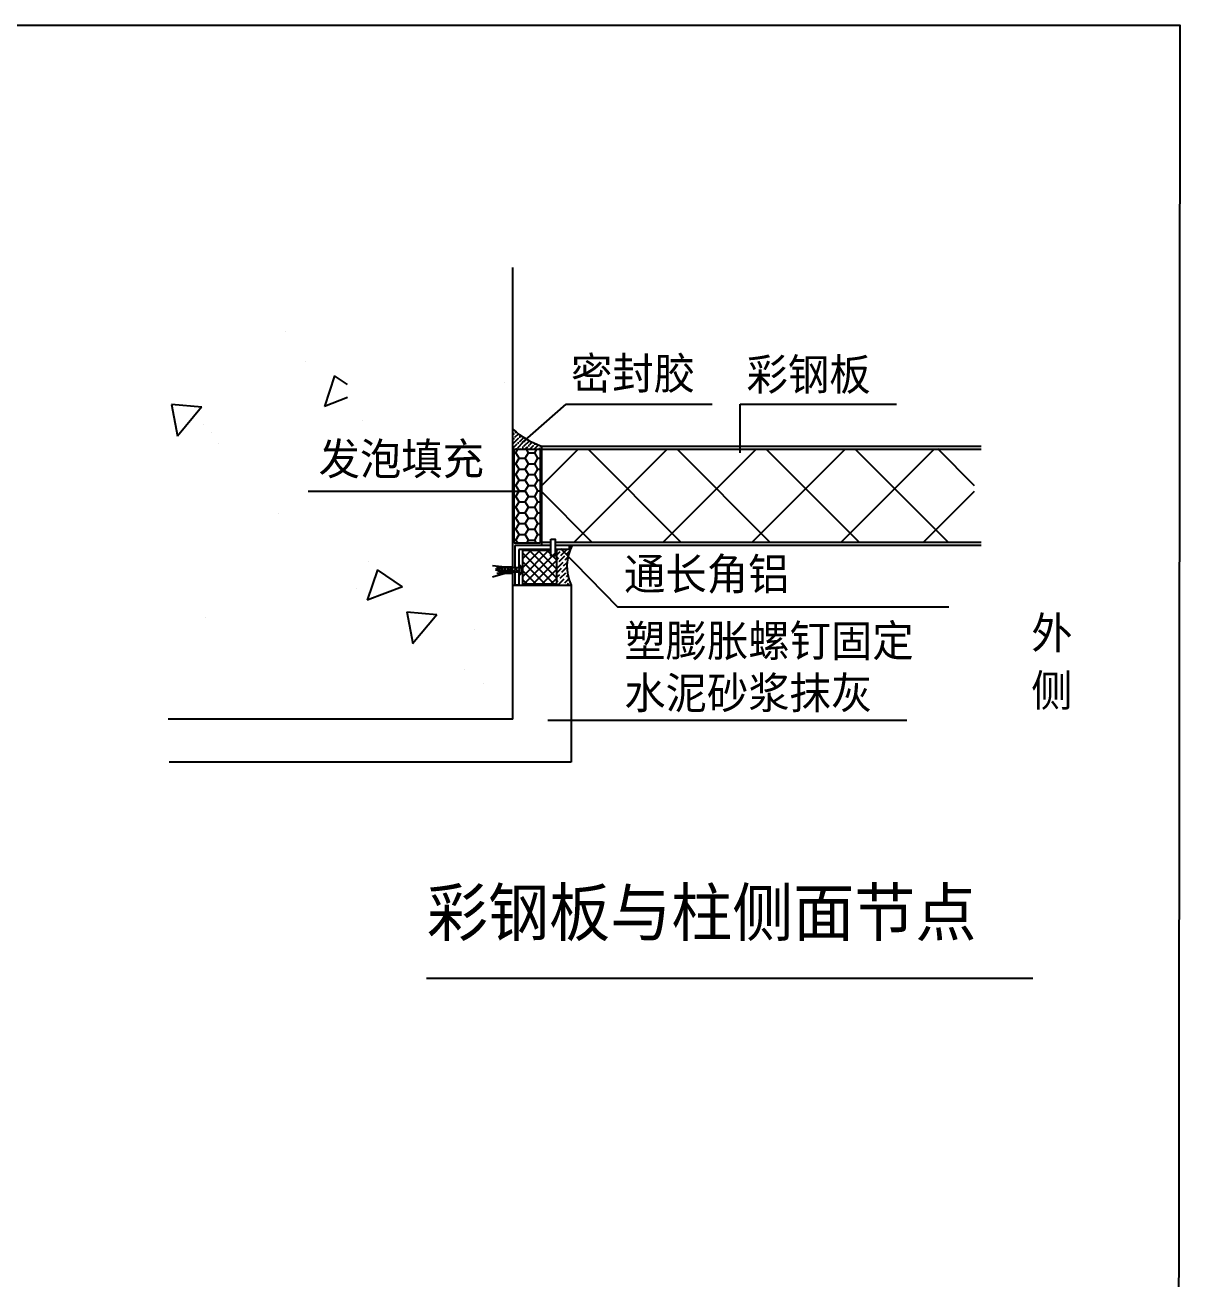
# Model space of a CAD drawing. Header units: metres. Extents: x 668 to 19365, y -2607 to 19100.
# Drawn here: x 12357 to 19365, y 11495 to 19100 of the extents above; entities that cross this region are included whole.
import ezdxf

# ---------------------------------------------------------------- set-up
doc = ezdxf.new("R2010")
doc.units = ezdxf.units.M
doc.layers.add('Layer3', color=252, linetype='Continuous')
doc.layers.add('层60', color=4, linetype='Continuous')

msp = doc.modelspace()

# ---------------------------------------------------------------- hatches: boundary and pattern name
at = {"layer": 'Layer3'}
h = msp.add_hatch(dxfattribs=at)
h.set_pattern_fill('ANSI36', scale=6.02)
h.paths.add_polyline_path([(15316.94, 16650.23), (15316.94, 16527.9), (15490.67, 16527.9), (15490.67, 16546.89, -0.1)])
h = msp.add_hatch(dxfattribs=at)
h.set_pattern_fill('HONEY', scale=12.03)
h.paths.add_polyline_path([(15482.15, 16527.9), (15325.07, 16527.9), (15325.07, 15957.94), (15482.15, 15957.94)])
h = msp.add_hatch(dxfattribs=at)
h.set_pattern_fill('ANSI37', scale=12.03)
h.paths.add_polyline_path([(15581.89, 15914.33), (15573.74, 15914.33), (15573.74, 15904), (15548.17, 15904), (15548.17, 15914.33), (15377.98, 15914.33), (15377.98, 15708.24), (15581.89, 15708.24)])

# ---------------------------------------------------------------- linework, layer by layer
for p, q in [((15316.94, 15807.65), (15316.94, 17630.32)), ((15490.67, 16546.89), (15490.67, 15945.36)), ((15490.67, 16546.89), (18158.11, 16546.89)), ((15490.67, 16527.71), (18158.11, 16527.71)), ((15548.17, 15943.4), (15328.97, 15943.4)), ((15328.97, 15943.4), (15328.97, 15807.65)), ((15353.03, 15919.34), (15353.03, 15812.06)), ((15548.17, 15919.34), (15353.03, 15919.34)), ((15490.67, 15964.55), (15548.17, 15964.55)), ((15490.67, 15945.36), (15548.17, 15945.36)), ((15573.74, 15964.55), (18158.11, 15964.55)), ((15573.74, 15945.36), (18158.11, 15945.36)), ((15658.32, 15943.4), (15573.74, 15943.4)), ((15658.32, 15919.34), (15573.74, 15919.34)), ((15658.32, 15943.4), (15658.32, 15919.34)), ((15316.94, 14890.4), (15316.94, 15782.25)), ((15328.97, 15782.25), (15328.97, 15702.79)), ((15353.03, 15782.25), (15353.03, 15702.79)), ((15353.03, 15782.25), (15353.03, 15726.45)), ((15316.94, 14890.4), (13226.13, 14890.4)), ((14793.22, 13319.88), (18473.15, 13319.88))]:
    msp.add_line(p, q)
msp.add_lwpolyline([(668.06, 19100.41), (19365.2, 19100.41), (19343.84, -2606.67), (668.06, -2606.67)], close=True)
for p, q in [((13935.17, 17244.64), (13935.17, 17244.64)), ((14059.68, 17058.46), (14059.68, 17058.46)), ((14235.16, 16972.01), (14173.2, 16787.36)), ((14313.27, 16919.38), (14235.14, 16972.07)), ((15267.83, 16932.68), (15267.83, 16932.68)), ((14313.27, 16841.33), (14172.99, 16787.49)), ((13428.91, 16781.99), (13246.26, 16797.97)), ((13246.43, 16798.81), (13281.76, 16607.27)), ((13428.52, 16782.02), (13281.2, 16606.46)), ((15372.62, 16566.85), (15640.98, 16800.57)), ((15640.98, 16800.57), (16527.15, 16800.57)), ((16697.1, 16506.26), (16697.1, 16800.57)), ((16697.1, 16800.57), (17646.17, 16800.57)), ((13439.9, 16676.43), (13439.9, 16676.43)), ((14406.41, 16699.09), (14406.41, 16699.09)), ((13485.76, 16626.79), (13485.76, 16626.79)), ((13531.95, 16563.72), (13531.95, 16563.72)), ((15316.94, 16527.9), (15490.67, 16527.9)), ((15325.07, 15957.94), (15325.07, 16527.9)), ((15482.15, 16527.9), (15482.15, 15957.94)), ((15490.67, 16306.01), (15712.37, 16527.71)), ((15689.39, 15964.55), (16252.55, 16527.71)), ((16337.27, 15964.55), (15774.1, 16527.71)), ((16229.58, 15964.55), (16792.74, 16527.71)), ((16877.45, 15964.55), (16314.29, 16527.71)), ((16769.76, 15964.55), (17332.92, 16527.71)), ((17417.64, 15964.55), (16854.47, 16527.71)), ((17309.95, 15964.55), (17873.11, 16527.71)), ((17957.82, 15964.55), (17394.66, 16527.71)), ((18119.1, 16306.02), (17895.83, 16529.28)), ((14075.39, 16272.54), (15398.59, 16272.54)), ((15797.08, 15964.55), (15490.67, 16270.96)), ((17811.12, 15966.12), (18119.1, 16274.1)), ((13896.27, 16140.12), (13896.27, 16140.12)), ((15482.15, 15957.94), (15325.07, 15957.94)), ((15353.03, 15919.34), (15353.03, 15807.65)), ((15548.17, 15919.34), (15353.03, 15919.34)), ((15396.09, 15914.33), (15401.1, 15919.34)), ((15423.1, 15914.33), (15428.11, 15919.34)), ((15450.11, 15914.33), (15455.12, 15919.34)), ((15479.9, 15917.11), (15482.13, 15919.34)), ((15531.14, 15914.33), (15536.15, 15919.34)), ((15658.32, 15919.34), (15573.74, 15919.34)), ((15581.89, 15911.06), (15590.16, 15919.34)), ((15581.89, 15884.05), (15604.81, 15906.98)), ((15606.35, 15926.29), (15952.62, 15571.38)), ((15608.19, 15883.35), (15641.95, 15917.11)), ((15611.57, 15913.73), (15611.57, 15913.73)), ((15614.23, 15943.4), (15614.94, 15944.12)), ((15641.23, 15943.4), (15643.2, 15945.36)), ((15645.33, 15893.47), (15662.08, 15910.22)), ((15658.32, 15933.47), (15670.21, 15945.36)), ((15658.32, 15943.4), (15658.32, 15919.34)), ((14438.66, 15846.73), (14438.66, 15846.73)), ((15267.43, 15812.33), (15194.03, 15820.63)), ((15360.19, 15766.49), (15360.19, 15824.08)), ((15581.89, 15857.04), (15594.69, 15869.84)), ((15581.89, 15830.03), (15584.56, 15832.7)), ((15587.93, 15809.07), (15621.69, 15842.83)), ((15591.31, 15839.46), (15591.31, 15839.46)), ((15598.06, 15846.21), (15631.82, 15879.97)), ((15601.44, 15876.59), (15601.44, 15876.59)), ((15625.07, 15819.2), (15646.49, 15840.61)), ((15628.45, 15849.58), (15628.45, 15849.58)), ((15635.2, 15856.34), (15651.19, 15872.33)), ((15638.58, 15886.72), (15638.58, 15886.72)), ((14495.32, 15796.04), (14433.36, 15611.38)), ((14647.31, 15693.57), (14495.31, 15796.1)), ((15269.5, 15772.9), (15192.99, 15752.14)), ((15247.26, 15807.65), (15211.68, 15797.57)), ((15211.68, 15797.57), (15247.26, 15782.25)), ((15316.94, 15812.33), (15217.91, 15812.33)), ((15319.01, 15772.9), (15219.99, 15772.9)), ((15229.47, 15802.61), (15222.55, 15792.89)), ((15244.86, 15783.29), (15229.47, 15802.61)), ((15245.69, 15807.21), (15244.86, 15783.29)), ((15261.33, 15782.25), (15245.69, 15807.21)), ((15360.19, 15807.65), (15247.26, 15807.65)), ((15360.19, 15782.25), (15247.26, 15782.25)), ((15267.41, 15805.67), (15261.33, 15782.25)), ((15278.56, 15782.25), (15267.41, 15805.67)), ((15289.71, 15807.65), (15278.56, 15782.25)), ((15299.34, 15782.25), (15289.71, 15807.65)), ((15308.96, 15807.65), (15299.34, 15782.25)), ((15323.81, 15782.25), (15308.96, 15807.65)), ((15334.3, 15807.65), (15323.81, 15782.25)), ((15347.87, 15782.25), (15334.3, 15807.65)), ((15360.19, 15807.65), (15347.87, 15782.25)), ((15353.03, 15812.06), (15353.03, 15807.65)), ((15371.24, 15808.45), (15371.86, 15809.07)), ((15375.24, 15785.44), (15377.98, 15788.18)), ((15581.89, 15776.02), (15611.57, 15805.69)), ((15581.89, 15749.01), (15601.44, 15768.56)), ((15604.81, 15744.92), (15638.58, 15778.68)), ((15608.19, 15775.31), (15608.19, 15775.31)), ((15614.94, 15782.06), (15645.48, 15812.6)), ((15618.32, 15812.45), (15618.32, 15812.45)), ((15635.2, 15748.3), (15635.2, 15748.3)), ((15641.95, 15755.05), (15650.73, 15763.83)), ((15645.33, 15785.44), (15645.33, 15785.44)), ((14369.26, 15681.85), (14369.26, 15681.85)), ((14647.11, 15693.64), (14433.15, 15611.51)), ((15316.94, 15702.79), (15670.8, 15702.79)), ((15353.03, 15702.79), (15328.97, 15702.79)), ((15400.62, 15702.79), (15406.07, 15708.24)), ((15427.63, 15702.79), (15433.08, 15708.24)), ((15456.26, 15704.41), (15460.09, 15708.24)), ((15486.65, 15707.79), (15486.65, 15707.79)), ((15508.66, 15702.79), (15514.11, 15708.24)), ((15535.67, 15702.79), (15541.12, 15708.24)), ((15562.68, 15702.79), (15568.13, 15708.24)), ((15581.89, 15722), (15591.31, 15731.42)), ((15594.69, 15707.79), (15628.45, 15741.55)), ((15598.06, 15738.17), (15598.06, 15738.17)), ((15616.7, 15702.79), (15618.32, 15704.41)), ((15625.07, 15711.16), (15625.07, 15711.16)), ((15631.82, 15717.91), (15656.04, 15742.13)), ((15643.71, 15702.79), (15655.46, 15714.54)), ((15662.21, 15721.29), (15662.21, 15721.29)), ((15670.72, 15702.79), (15670.78, 15702.85)), ((15670.8, 15702.79), (15670.8, 14628.97)), ((14856.57, 15523.39), (14673.92, 15539.37)), ((14674.07, 15540.2), (14709.4, 15348.66)), ((14856.19, 15523.41), (14708.87, 15347.85)), ((15952.62, 15571.38), (17962.05, 15571.38)), ((13451.74, 15505.19), (13451.74, 15505.19)), ((15082.96, 15436.27), (15082.96, 15436.27)), ((15022.25, 15188.97), (15022.25, 15188.97)), ((15141.67, 15109.43), (15141.67, 15109.43)), ((15528.44, 14883.1), (17708.48, 14883.1)), ((15670.8, 14628.97), (13230.41, 14628.97))]:
    msp.add_line(p, q, dxfattribs=at)
msp.add_lwpolyline([(15548.17, 15982.18), (15573.74, 15982.18), (15573.74, 15879.88), (15548.17, 15879.88)], close=True, dxfattribs=at)
msp.add_lwpolyline([(15573.74, 15914.33), (15581.89, 15914.33), (15581.89, 15708.24), (15377.98, 15708.24), (15377.98, 15914.33), (15548.17, 15914.33)], dxfattribs=at)
for centre, radius, start, end in [((15654.88, 17020.65), 501.41, 227.63, 250.88), ((15915.23, 15816.97), 269.78, 151.58, 205.04), ((15336.02, 15795.29), 37.59, 308.65, 50.22)]:
    msp.add_arc(centre, radius, start, end, dxfattribs=at)

# ---------------------------------------------------------------- texts
for s, p in [('密封胶', (15669.52, 16891.49)), ('彩钢板', (16735.25, 16884.72)), ('发泡填充', (14138.39, 16372.45)), ('通长角铝', (15991.68, 15674.02)), ('外', (18462.65, 15317.26)), ('塑膨胀螺钉固定', (15993.13, 15269.44)), ('水泥砂浆抹灰', (15993.13, 14953.16)), ('侧', (18462.65, 14967.57))]:
    msp.add_text(s, height=193).set_placement(p)
at = {"layer": '层60'}
msp.add_text('彩钢板与柱侧面节点', height=285, dxfattribs=at).set_placement((14795.77, 13575.09))

doc.saveas('drawing.dxf')
